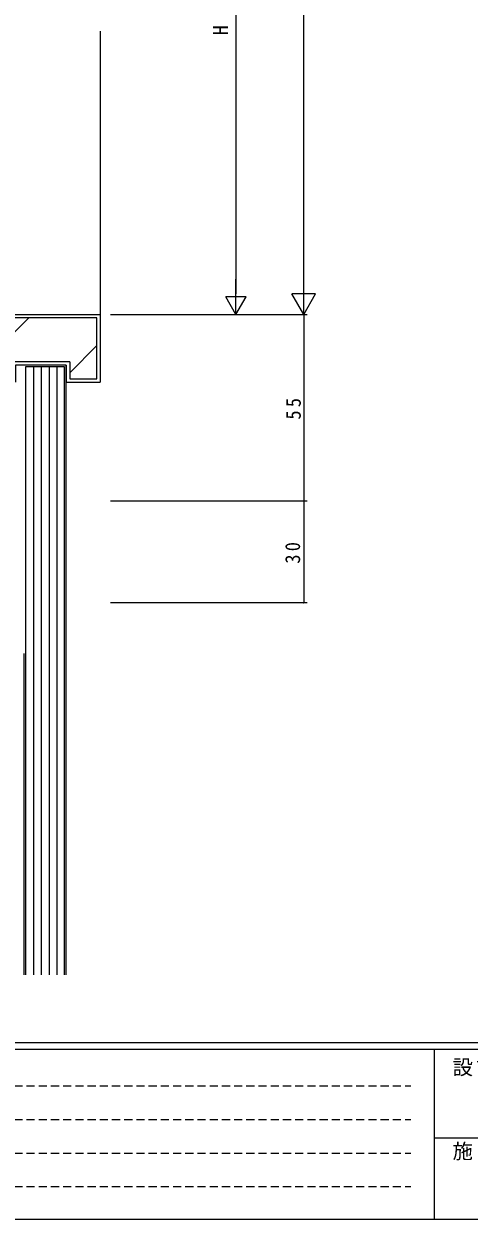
# Model space of a CAD drawing. Units: millimetres, scale not verified. Extents: x -594 to 539, y -420 to 386.
# Drawn here: x -343 to -211.7, y -420 to -67.5 of the extents above; entities that cross this region are included whole.
import ezdxf
from ezdxf.enums import TextEntityAlignment as Align

# ---------------------------------------------------------------- set-up
doc = ezdxf.new("R2010")
doc.units = ezdxf.units.MM
doc.header["$LTSCALE"] = 2
doc.linetypes.add('DASHED1', pattern=[1.8, 1.2, -0.6])
for name, color, linetype, lineweight in [('0-1_YKK_ZWAK', 7, 'Continuous', 9), ('0-5_YSS_K', 3, 'Continuous', 9), ('0-7_YKK_D', 6, 'Continuous', 9)]:
    doc.layers.add(name, color=color, linetype=linetype, lineweight=lineweight)
doc.styles.add('ＭＳ ゴシック', font='')
doc.styles.get('ＭＳ ゴシック').set_extended_font_data('MS Gothic')

msp = doc.modelspace()

# ---------------------------------------------------------------- linework, layer by layer
at = {"layer": '0-1_YKK_ZWAK'}
for p, q in [((510, -368), (-590, -368)), ((456, -370), (-590, -370)), ((-222, -370), (-222, -420)), ((-222, -395.999), (-38, -395.999)), ((-590, -420), (456, -420))]:
    msp.add_line(p, q, dxfattribs=at)
at = {"layer": '0-1_YKK_ZWAK', "linetype": 'DASHED1'}
for p, q in [((-583.43, -380.732), (-228.87, -380.732)), ((-583.43, -390.63), (-228.87, -390.63)), ((-583.43, -400.528), (-228.87, -400.528)), ((-583.43, -410.426), (-228.87, -410.426))]:
    msp.add_line(p, q, dxfattribs=at)
at = {"layer": '0-5_YSS_K'}
for p, q in [((-320.5, -69.684), (-320.5, -153.184)), ((-410, -153.182), (-320.5, -153.184)), ((-321.5, -154.184), (-409, -154.182)), ((-359.569, -172.183), (-341.568, -154.183)), ((-321.5, -172.184), (-321.5, -154.184)), ((-320.5, -153.184), (-320.5, -173.184)), ((-321.5, -162.4), (-329.5, -170.399)), ((-329.5, -167.184), (-346.5, -167.184)), ((-330.5, -168.184), (-343, -168.184)), ((-342.5, -168.684), (-342.5, -348)), ((-331, -168.684), (-342.5, -168.684)), ((-340.2, -168.684), (-340.2, -348)), ((-337.9, -168.684), (-337.9, -348)), ((-335.6, -168.684), (-335.6, -348)), ((-333.3, -168.684), (-333.3, -348)), ((-331, -348), (-331, -168.684)), ((-330.5, -168.184), (-330.5, -173.184)), ((-330.5, -348), (-330.5, -168.184)), ((-329.5, -167.184), (-329.5, -172.184)), ((-329.5, -172.184), (-321.5, -172.184)), ((-330.5, -173.184), (-320.5, -173.184)), ((-342.999, -253.182), (-342.999, -348))]:
    msp.add_line(p, q, dxfattribs=at)
msp.add_lwpolyline([(-330.5, -168.184), (-345.5, -168.184), (-345.5, -173.184)], dxfattribs=at)
at = {"layer": '0-7_YKK_D'}
for p, q in [((-260.5, -146.182), (-260.5, 159.819)), ((-280.5, 10.819), (-280.5, -147.182)), ((-280.5, -153.182), (-280.5, -142.79)), ((-260.5, -153.182), (-260.5, -141.058)), ((-277.5, -147.986), (-283.5, -147.986)), ((-280.5, -153.182), (-283.5, -147.986)), ((-280.5, -153.182), (-277.5, -147.986)), ((-257, -147.12), (-264, -147.12)), ((-260.5, -153.182), (-264, -147.12)), ((-260.5, -153.182), (-257, -147.12)), ((-317.5, -153.182), (-279.5, -153.182)), ((-317.5, -153.209), (-259.5, -153.209)), ((-260.5, -153.209), (-260.5, -208.182)), ((-317.5, -208.182), (-259.5, -208.182)), ((-317.5, -208.182), (-259.5, -208.182)), ((-260.5, -208.182), (-260.5, -238.182)), ((-317.5, -238.182), (-259.5, -238.182))]:
    msp.add_line(p, q, dxfattribs=at)
for centre, start, end in [((-260.5, -208.182), 90, 270), ((-260.5, -208.182), 90, 270), ((-260.5, -208.182), 270, 90), ((-260.5, -208.182), 270, 90), ((-260.5, -238.182), 90, 270), ((-260.5, -238.182), 270, 90)]:
    msp.add_arc(centre, 0.106, start, end, dxfattribs=at)

# ---------------------------------------------------------------- texts
at = {"layer": '0-1_YKK_ZWAK', "char_height": 4.399, "attachment_point": 7, "style": 'ＭＳ ゴシック'}
for s, insert in [('\\T1.17;設計監理', (-216.615, -377.904)), ('\\T1.17;施\u3000\u3000工', (-216.615, -402.649))]:
    msp.add_mtext(s, dxfattribs=dict(at, insert=insert))
at = {"layer": '0-7_YKK_D', "color": 7, "style": 'ＭＳ ゴシック'}
msp.add_text('H', height=4.399, rotation=90, dxfattribs=at).set_placement((-281.5, -70.902), align=Align.BOTTOM_LEFT)
at = {"layer": '0-7_YKK_D', "color": 7, "char_height": 4.399, "attachment_point": 7, "rotation": 90, "style": 'ＭＳ ゴシック'}
for s, insert in [('\\T1.36;\\W0.9;55', (-261.3, -184.216)), ('\\T1.36;\\W0.9;30', (-261.5, -226.702))]:
    msp.add_mtext(s, dxfattribs=dict(at, insert=insert))

doc.saveas('drawing.dxf')
